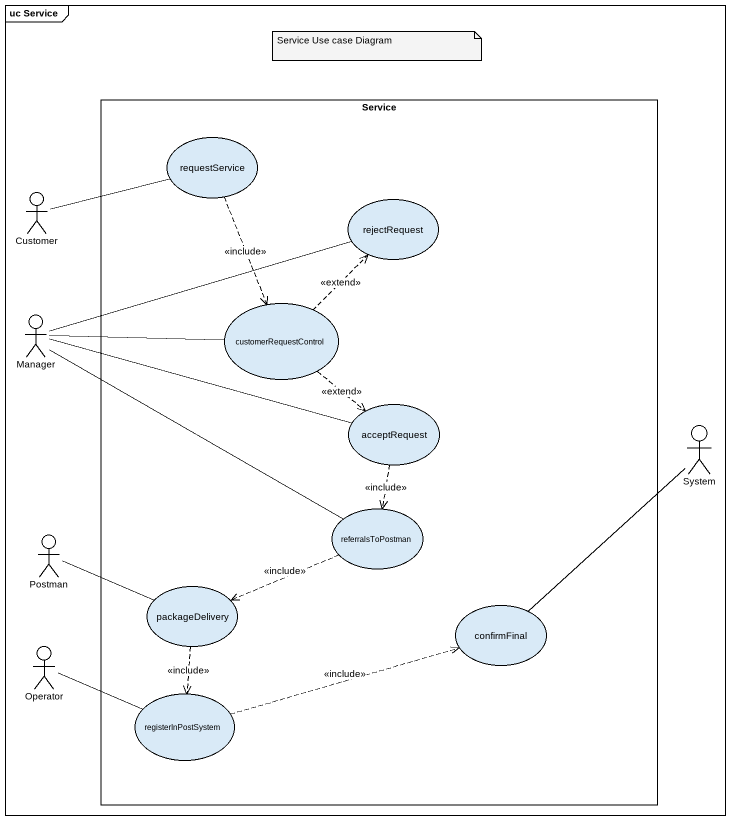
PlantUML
@startuml
mainframe uc Service
rectangle Service {
  usecase requestService
  usecase rejectRequest
  usecase customerRequestControl
  usecase acceptRequest
  usecase referralsToPostman
  usecase packageDelivery
  usecase confirmFinal
  usecase registerInPostSystem
}
actor Customer
actor Manager
actor System
actor Postman
actor Operator
requestService ..> customerRequestControl : <<include>>
Customer -right- requestService
rejectRequest -left- Manager
customerRequestControl .up.> rejectRequest : <<extend>>
customerRequestControl -left- Manager
customerRequestControl ..> acceptRequest : <<extend>>
acceptRequest -left- Manager
acceptRequest ..> referralsToPostman : <<include>>
referralsToPostman -left- Manager
referralsToPostman .left.> packageDelivery : <<include>>
packageDelivery -left- Postman
packageDelivery ..> registerInPostSystem : <<include>>
confirmFinal -up- System
registerInPostSystem .right.> confirmFinal : <<include>>
registerInPostSystem -left- Operator
note as N1
  Service Use case Diagram
end note
@enduml
